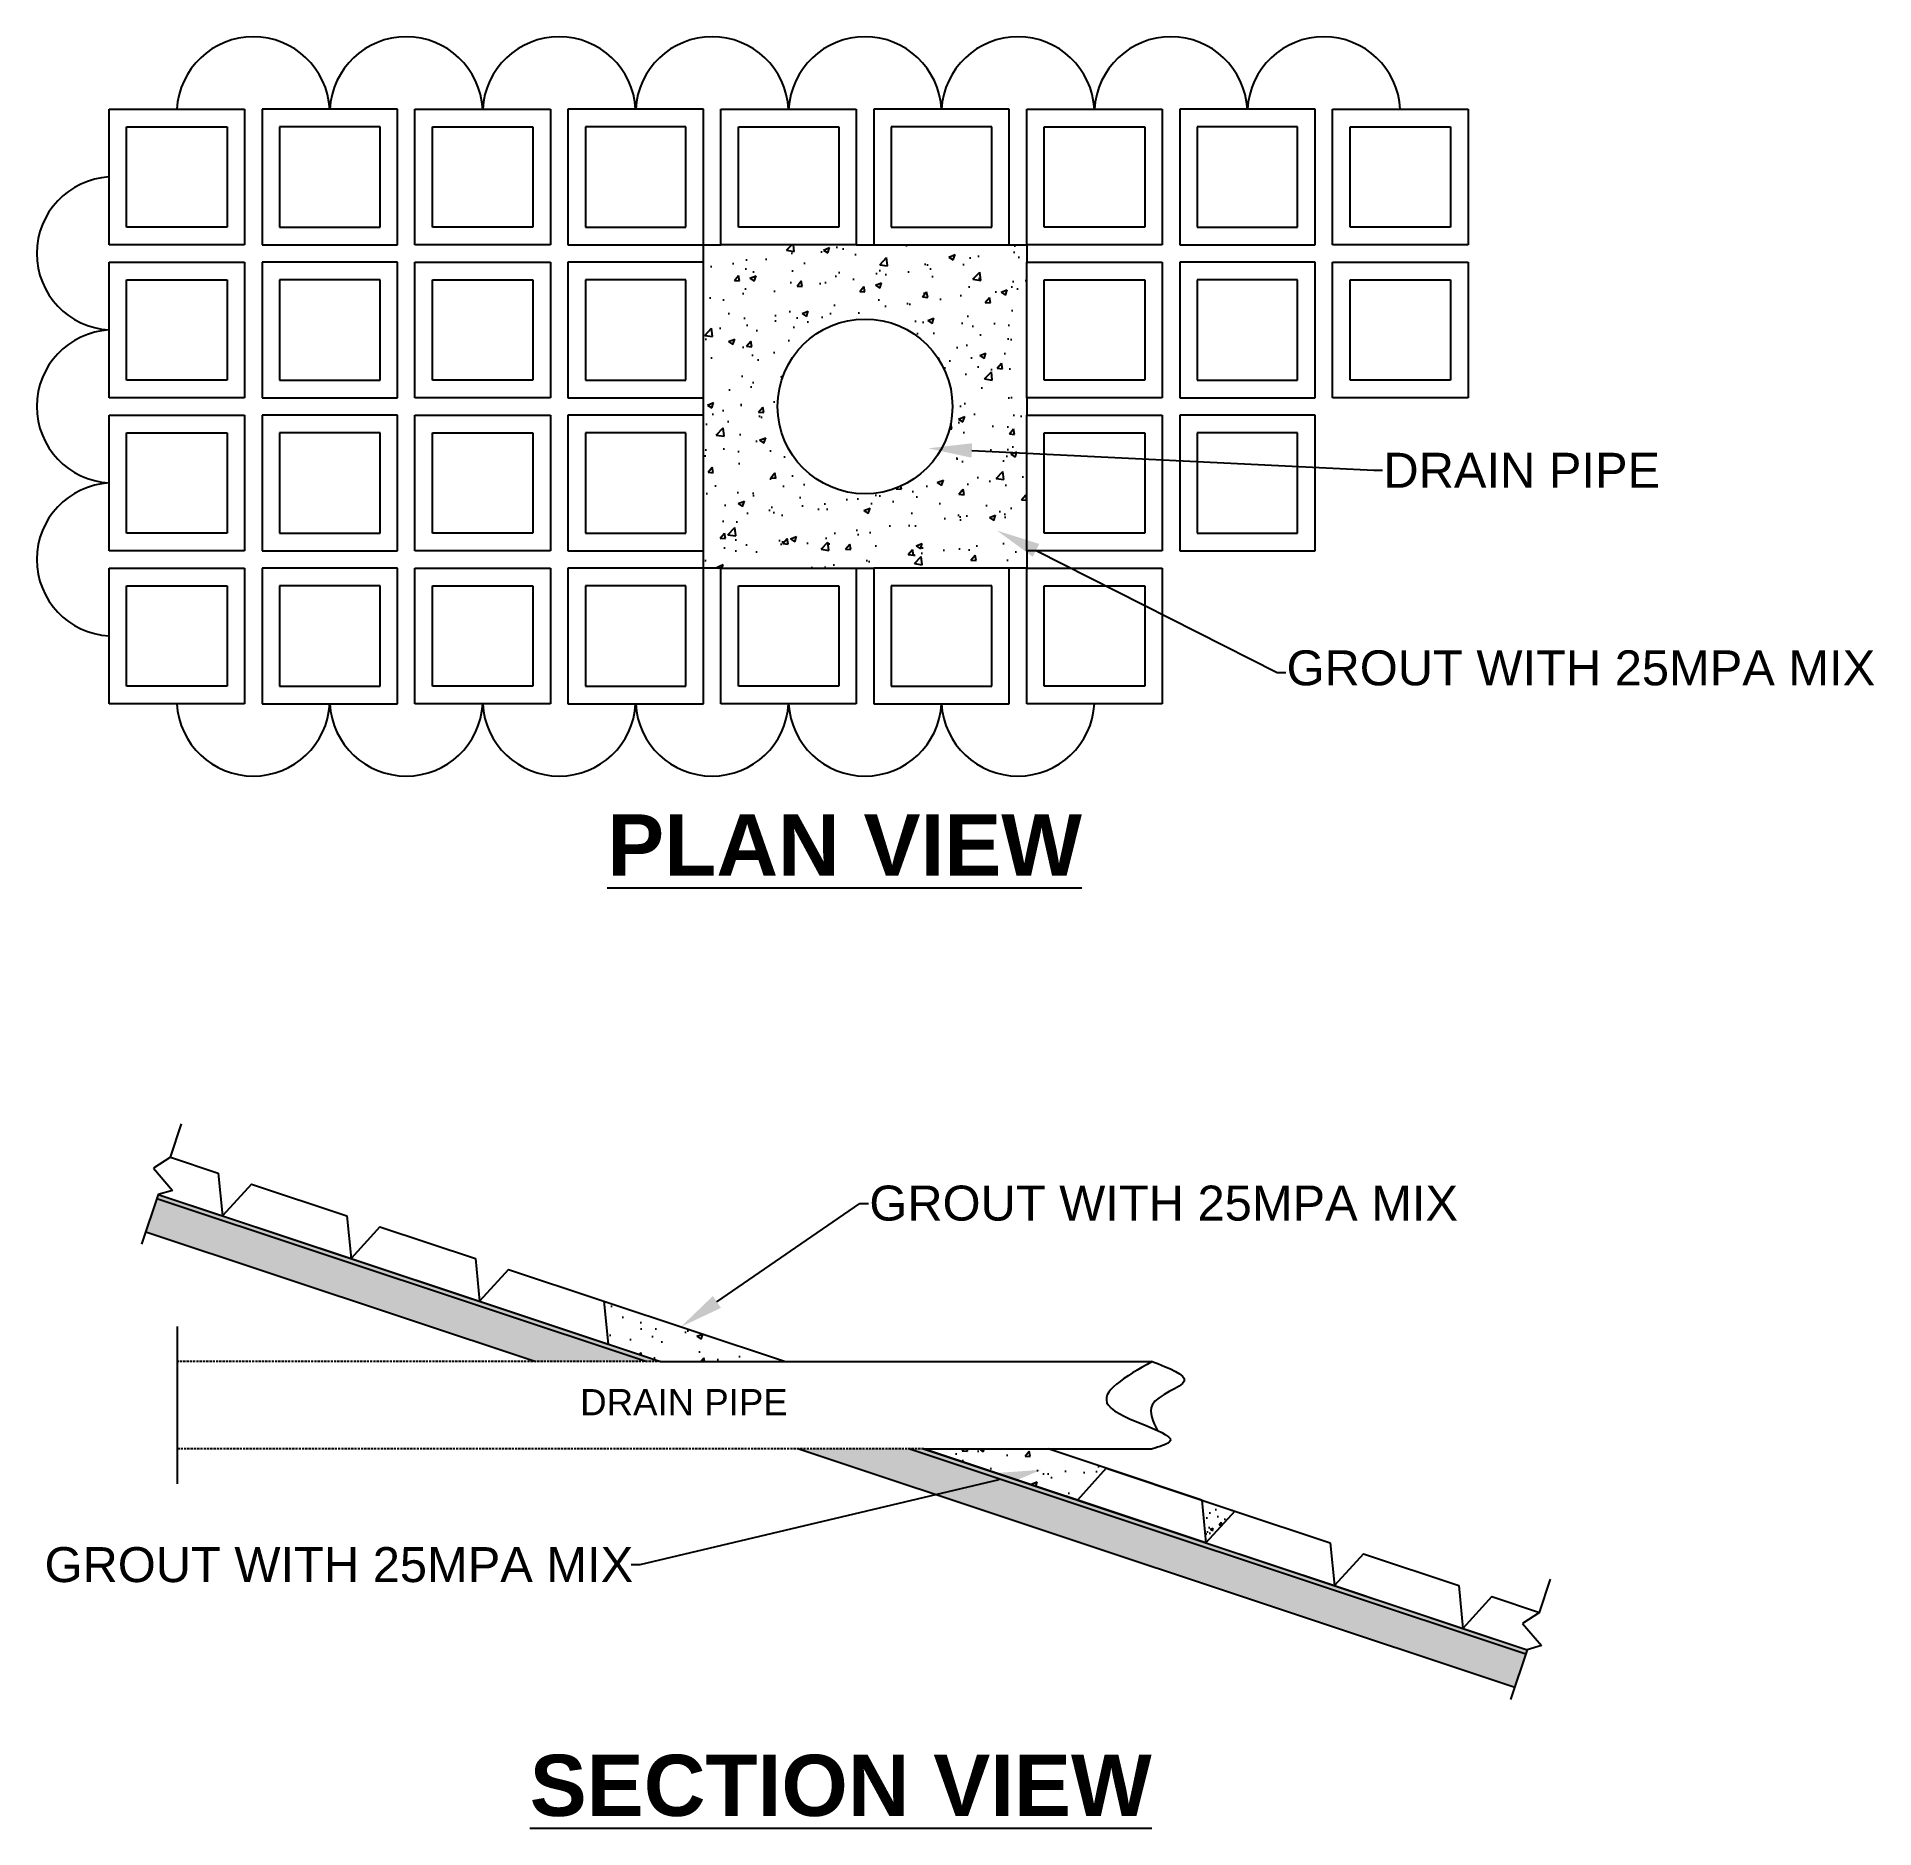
# Model space of a CAD drawing. Header units: inches. Extents: x 2 to 213, y -125 to 80.
import ezdxf
from ezdxf import colors
from ezdxf.entities.mleader import LeaderData, LeaderLine
from ezdxf.math import Vec2, Vec3

# ---------------------------------------------------------------- set-up
doc = ezdxf.new("R2010")
doc.units = ezdxf.units.IN
doc.header["$MEASUREMENT"] = 0
doc.linetypes.add('HIDDEN', pattern=[0.375, 0.25, -0.125])
doc.styles.get("Standard").update_dxf_attribs({"font": 'arial.ttf'})

msp = doc.modelspace()

# ---------------------------------------------------------------- hatches: boundary and pattern name
h = msp.add_hatch()
h.set_pattern_fill('AR-CONC', color=256)
h.paths.add_polyline_path([(115.6, 54.12), (115.6, 56.12), (113.6, 56.12), (98.1, 56.12), (96.1, 56.12), (80.6, 56.12), (78.6, 56.12), (78.6, 54.12), (78.6, 38.62), (78.6, 36.62), (78.6, 21.12), (78.6, 19.12), (80.6, 19.12), (96.1, 19.12), (98.1, 19.12), (113.6, 19.12), (115.6, 19.12), (115.6, 21.12), (115.6, 36.62), (115.6, 38.62)])
h.paths.add_polyline_path([(107.1, 37.62, -1), (87.1, 37.62, -1)], flags=16)
h = msp.add_hatch()
h.set_pattern_fill('ANSI38', color=256, scale=5)
h.set_pattern_definition([(45, (8.86565, -23.5228), (-0.4419417, 0.4419417), []), (135, (8.86565, -23.5228), (-1.3258252, 0.4419417), [1.5625, -0.9375])])
h.paths.add_polyline_path([(16.21, -52.51), (16.05, -52.98), (72.13, -71.62), (73.71, -71.62)])
h.paths.add_polyline_path([(103.8, -81.62), (102.21, -81.62), (172.7, -105.05), (172.86, -104.58), (165.51, -102.14)])
h = msp.add_hatch()
h.set_pattern_fill('GRAVEL', color=256, scale=5)
h.set_pattern_definition([(228.01279, (12.46565, -18.5228), (-40, -45), [0.67268, -66.59544]), (184.96974, (12.01565, -19.0228), (60, 5), [1.15434, -114.27962]), (132.51045, (10.86565, -19.1228), (50, -55), [0.81394, -80.58016]), (267.27369, (8.91565, -20.3728), (5, 100), [1.05119, -104.06779]), (292.83365, (8.86565, -21.4228), (-25, 60), [1.030775, -102.046866]), (357.27369, (9.26565, -22.3728), (-100, 5), [1.05119, -104.06779]), (37.69424, (10.31565, -22.4228), (-65, -50), [1.390145, -137.62424]), (72.25533, (11.41565, -21.5728), (35, 110), [1.31244, -129.93161]), (121.42957, (11.81565, -20.3228), (-40, 65), [1.05475, -104.420366]), (175.23636, (11.26565, -19.4228), (55, -5), [1.20416, -59.00381]), (222.39744, (10.06565, -19.3228), (-60, -55), [1.55724, -154.166875]), (138.81407, (13.86565, -20.4228), (-35, 30), [0.5315, -52.61922]), (171.46923, (13.46565, -20.0728), (65, -10), [1.011185, -100.10756]), (225, (12.4657, -19.9228), (-6e-16, -5), [0.7071, -6.36396]), (203.1986, (12.11565, -19.3228), (25, 10), [0.38079, -37.69808]), (291.8014, (11.76565, -19.4728), (-5, 15), [0.53851, -26.38731]), (30.96376, (11.96565, -19.9728), (15, 10), [0.87464, -28.28011]), (161.5651, (12.7157, -19.5228), (10, -5), [0.63245, -15.17893]), (16.38954, (8.86565, -19.4728), (50, 15), [0.886, -87.71423]), (70.34618, (9.71565, -19.2228), (-20, -55), [0.743305, -73.58704]), (293.1986, (12.71565, -18.5228), (-10, 25), [0.76158, -37.31729]), (343.61046, (13.01565, -19.2228), (-50, 15), [0.886, -87.71423]), (339.44395, (8.86565, -22.5728), (-25, 10), [0.8544, -41.86562]), (294.77514, (9.66565, -22.8728), (-25, 55), [0.71589, -70.87322]), (66.8014, (12.76565, -23.5228), (10, 25), [0.76158, -37.31729]), (17.35402, (13.06565, -22.8228), (-65, -20), [0.838155, -82.97712]), (69.44395, (10.31565, -23.5228), (-10, -25), [0.4272, -42.29282]), (101.30993, (12.4657, -23.5228), (-5, 20), [0.25495, -25.24015]), (165.96376, (12.4157, -23.2728), (15, -5), [1.03077, -19.58475]), (186.009, (11.41565, -23.0228), (50, 5), [0.95525, -94.56962]), (303.6901, (11.9657, -20.4228), (-5, 10), [0.72111, -17.30665]), (353.15723, (12.36565, -21.0228), (85, -10), [1.25897, -124.63781]), (60.9454, (13.61565, -21.1728), (-20, -35), [0.51478, -50.96337]), (90, (13.8657, -20.723), (-5, 5), [0.3, -4.7]), (120.25644, (11.31565, -22.8728), (20, -35), [0.69462, -68.7676]), (48.01279, (10.96565, -22.2728), (40, 45), [1.34536, -65.92276]), (0, (11.8657, -21.273), (5, 5), [1.3, -3.7]), (325.30485, (13.16565, -21.2728), (50, -35), [0.79057, -78.26637]), (254.0546, (13.81565, -21.7228), (-5, -20), [0.72801, -35.67254]), (207.64598, (13.61565, -22.4228), (-95, -50), [1.185325, -117.34737]), (175.42608, (12.56565, -22.9728), (-65, 5), [1.253995, -124.14537])])
h.paths.add_polyline_path([(16.05, -52.98), (14.79, -56.78), (59.44, -71.62), (72.13, -71.62)])
h.paths.add_polyline_path([(102.21, -81.62), (89.53, -81.62), (171.44, -108.85), (172.7, -105.05)])
h = msp.add_hatch()
h.set_pattern_fill('AR-CONC', color=256)
h.set_pattern_definition([(50, (33.9586, -23.523), (7.1726, -0.62752), [0.75, -8.25]), (355, (33.9586, -23.523), (-1.3875, 7.5219), [0.6, -6.6]), (100.4514, (34.556, -23.575), (5.7851, 6.8944), [0.6374, -7.0114]), (46.184, (33.959, -21.523), (10.6724, -1.6552), [1.125, -12.375]), (96.636, (34.848, -21.661), (9.3466, 9.7412), [0.9561, -10.5171]), (351.184, (33.959, -21.523), (9.3466, 9.7412), [0.9, -9.9]), (21, (34.9586, -22.023), (5.96907, -4.0262), [0.75, -8.25]), (326, (34.9586, -22.023), (2.43315, 7.2515), [0.6, -6.6]), (71.4514, (35.456, -22.358), (8.40222, 3.2253), [0.6374, -7.0114]), (37.5, (33.9586, -23.5228), (0.1216, 3.32894), [0, -6.52, 0, -6.7, 0, -6.625]), (7.5, (33.9586, -23.5228), (2.6307, 3.94412), [0, -3.82, 0, -6.37, 0, -2.525]), (327.5, (31.7286, -23.5228), (5.338224, -0.22555), [0, -2.5, 0, -7.8, 0, -10.35]), (317.5, (30.7286, -23.523), (5.83186, 1.00105), [0, -3.25, 0, -5.18, 0, -7.35])])
h.paths.add_polyline_path([(73.71, -71.62), (87.98, -71.62), (67.22, -64.72), (67.69, -69.62)])
h.paths.add_polyline_path([(121.39, -87.47), (124.7, -83.83), (118.06, -81.62), (103.8, -81.62)])
h = msp.add_hatch()
h.set_pattern_fill('AR-CONC', color=256, scale=0.5)
h.set_pattern_definition([(50, (8.8657, -23.5228), (3.5863, -0.31376), [0.375, -4.125]), (355, (8.8657, -23.5228), (-0.69376, 3.76096), [0.3, -3.3]), (100.4514, (9.1645, -23.549), (2.892544, 3.4472), [0.3187, -3.50571]), (46.1842, (8.8657, -22.523), (5.33621, -0.8276), [0.5625, -6.1875]), (96.6356, (9.3103, -22.592), (4.67331, 4.8706), [0.47805, -5.25857]), (351.184, (8.8657, -22.523), (4.6733, 4.8706), [0.45, -4.95]), (21, (9.3657, -22.7728), (2.984535, -2.013094), [0.375, -4.125]), (326, (9.3657, -22.7728), (1.21658, 3.62575), [0.3, -3.3]), (71.4514, (9.6144, -22.9406), (4.20111, 1.612656), [0.3187, -3.50571]), (37.5, (8.8657, -23.5228), (0.060799, 1.664469), [0, -3.26, 0, -3.35, 0, -3.3125]), (7.5, (8.8657, -23.5228), (1.315348, 1.972059), [0, -1.91, 0, -3.185, 0, -1.2625]), (327.5, (7.7507, -23.5228), (2.669112, -0.112774), [0, -1.25, 0, -3.9, 0, -5.175]), (317.5, (7.2507, -23.5228), (2.91593, 0.500525), [0, -1.625, 0, -2.59, 0, -3.675])])
h.paths.add_polyline_path([(139.41, -88.72), (135.62, -87.46), (136.09, -92.36)])

# ---------------------------------------------------------------- linework, layer by layer
for p, q in [((10.6, 71.62), (26.1, 71.62)), ((10.6, 56.12), (10.6, 71.62)), ((26.1, 71.62), (26.1, 56.12)), ((43.6, 71.62), (28.1, 71.62)), ((28.1, 71.62), (28.1, 56.12)), ((43.6, 56.12), (43.6, 71.62)), ((45.6, 71.62), (61.1, 71.62)), ((45.6, 56.12), (45.6, 71.62)), ((61.1, 71.62), (61.1, 56.12)), ((78.6, 71.62), (63.1, 71.62)), ((63.1, 71.62), (63.1, 56.12)), ((78.6, 56.12), (78.6, 71.62)), ((80.6, 71.62), (96.1, 71.62)), ((80.6, 56.12), (80.6, 71.62)), ((96.1, 71.62), (96.1, 56.12)), ((113.6, 71.62), (98.1, 71.62)), ((98.1, 71.62), (98.1, 56.12)), ((113.6, 56.12), (113.6, 71.62)), ((115.6, 71.62), (131.1, 71.62)), ((115.6, 56.12), (115.6, 71.62)), ((131.1, 71.62), (131.1, 56.12)), ((148.6, 71.62), (133.1, 71.62)), ((133.1, 71.62), (133.1, 56.12)), ((148.6, 56.12), (148.6, 71.62)), ((150.6, 71.62), (166.1, 71.62)), ((150.6, 56.12), (150.6, 71.62)), ((166.1, 71.62), (166.1, 56.12)), ((12.6, 69.62), (24.1, 69.62)), ((12.6, 58.12), (12.6, 69.62)), ((24.1, 69.62), (24.1, 58.12)), ((41.6, 69.62), (30.1, 69.62)), ((30.1, 69.62), (30.1, 58.12)), ((41.6, 58.12), (41.6, 69.62)), ((47.6, 69.62), (59.1, 69.62)), ((47.6, 58.12), (47.6, 69.62)), ((59.1, 69.62), (59.1, 58.12)), ((76.6, 69.62), (65.1, 69.62)), ((65.1, 69.62), (65.1, 58.12)), ((76.6, 58.12), (76.6, 69.62)), ((82.6, 69.62), (94.1, 69.62)), ((82.6, 58.12), (82.6, 69.62)), ((94.1, 69.62), (94.1, 58.12)), ((111.6, 69.62), (100.1, 69.62)), ((100.1, 69.62), (100.1, 58.12)), ((111.6, 58.12), (111.6, 69.62)), ((117.6, 69.62), (129.1, 69.62)), ((117.6, 58.12), (117.6, 69.62)), ((129.1, 69.62), (129.1, 58.12)), ((146.6, 69.62), (135.1, 69.62)), ((135.1, 69.62), (135.1, 58.12)), ((146.6, 58.12), (146.6, 69.62)), ((152.6, 69.62), (164.1, 69.62)), ((152.6, 58.12), (152.6, 69.62)), ((164.1, 69.62), (164.1, 58.12)), ((24.1, 58.12), (12.6, 58.12)), ((30.1, 58.12), (41.6, 58.12)), ((59.1, 58.12), (47.6, 58.12)), ((65.1, 58.12), (76.6, 58.12)), ((94.1, 58.12), (82.6, 58.12)), ((100.1, 58.12), (111.6, 58.12)), ((129.1, 58.12), (117.6, 58.12)), ((135.1, 58.12), (146.6, 58.12)), ((164.1, 58.12), (152.6, 58.12)), ((26.1, 56.12), (10.6, 56.12)), ((28.1, 56.12), (43.6, 56.12)), ((61.1, 56.12), (45.6, 56.12)), ((63.1, 56.12), (78.6, 56.12)), ((78.6, 54.12), (78.6, 56.12)), ((78.6, 56.12), (80.6, 56.12)), ((96.1, 56.12), (80.6, 56.12)), ((96.1, 56.12), (98.1, 56.12)), ((98.1, 56.12), (113.6, 56.12)), ((113.6, 56.12), (115.6, 56.12)), ((131.1, 56.12), (115.6, 56.12)), ((115.6, 56.12), (115.6, 54.12)), ((133.1, 56.12), (148.6, 56.12)), ((166.1, 56.12), (150.6, 56.12)), ((10.6, 54.12), (26.1, 54.12)), ((10.6, 38.62), (10.6, 54.12)), ((26.1, 54.12), (26.1, 38.62)), ((43.6, 54.12), (28.1, 54.12)), ((28.1, 54.12), (28.1, 38.62)), ((43.6, 38.62), (43.6, 54.12)), ((45.6, 54.12), (61.1, 54.12)), ((45.6, 38.62), (45.6, 54.12)), ((61.1, 54.12), (61.1, 38.62)), ((78.6, 54.12), (63.1, 54.12)), ((63.1, 54.12), (63.1, 38.62)), ((78.6, 38.62), (78.6, 54.12)), ((115.6, 54.12), (131.1, 54.12)), ((115.6, 38.62), (115.6, 54.12)), ((131.1, 54.12), (131.1, 38.62)), ((148.6, 54.12), (133.1, 54.12)), ((133.1, 54.12), (133.1, 38.62)), ((148.6, 38.62), (148.6, 54.12)), ((150.6, 54.12), (166.1, 54.12)), ((150.6, 38.62), (150.6, 54.12)), ((166.1, 54.12), (166.1, 38.62)), ((12.6, 52.12), (24.1, 52.12)), ((12.6, 40.62), (12.6, 52.12)), ((24.1, 52.12), (24.1, 40.62)), ((41.6, 52.12), (30.1, 52.12)), ((30.1, 52.12), (30.1, 40.62)), ((41.6, 40.62), (41.6, 52.12)), ((47.6, 52.12), (59.1, 52.12)), ((47.6, 40.62), (47.6, 52.12)), ((59.1, 52.12), (59.1, 40.62)), ((76.6, 52.12), (65.1, 52.12)), ((65.1, 52.12), (65.1, 40.62)), ((76.6, 40.62), (76.6, 52.12)), ((117.6, 52.12), (129.1, 52.12)), ((117.6, 40.62), (117.6, 52.12)), ((129.1, 52.12), (129.1, 40.62)), ((146.6, 52.12), (135.1, 52.12)), ((135.1, 52.12), (135.1, 40.62)), ((146.6, 40.62), (146.6, 52.12)), ((152.6, 52.12), (164.1, 52.12)), ((152.6, 40.62), (152.6, 52.12)), ((164.1, 52.12), (164.1, 40.62)), ((24.1, 40.62), (12.6, 40.62)), ((30.1, 40.62), (41.6, 40.62)), ((59.1, 40.62), (47.6, 40.62)), ((65.1, 40.62), (76.6, 40.62)), ((129.1, 40.62), (117.6, 40.62)), ((135.1, 40.62), (146.6, 40.62)), ((164.1, 40.62), (152.6, 40.62)), ((26.1, 38.62), (10.6, 38.62)), ((28.1, 38.62), (43.6, 38.62)), ((61.1, 38.62), (45.6, 38.62)), ((63.1, 38.62), (78.6, 38.62)), ((78.6, 36.62), (78.6, 38.62)), ((131.1, 38.62), (115.6, 38.62)), ((115.6, 38.62), (115.6, 36.62)), ((133.1, 38.62), (148.6, 38.62)), ((166.1, 38.62), (150.6, 38.62)), ((10.6, 36.62), (26.1, 36.62)), ((10.6, 21.12), (10.6, 36.62)), ((26.1, 36.62), (26.1, 21.12)), ((43.6, 36.62), (28.1, 36.62)), ((28.1, 36.62), (28.1, 21.12)), ((43.6, 21.12), (43.6, 36.62)), ((45.6, 36.62), (61.1, 36.62)), ((45.6, 21.12), (45.6, 36.62)), ((61.1, 36.62), (61.1, 21.12)), ((78.6, 36.62), (63.1, 36.62)), ((63.1, 36.62), (63.1, 21.12)), ((78.6, 21.12), (78.6, 36.62)), ((115.6, 36.62), (131.1, 36.62)), ((115.6, 21.12), (115.6, 36.62)), ((131.1, 36.62), (131.1, 21.12)), ((148.6, 36.62), (133.1, 36.62)), ((133.1, 36.62), (133.1, 21.12)), ((148.6, 21.12), (148.6, 36.62)), ((12.6, 34.62), (24.1, 34.62)), ((12.6, 23.12), (12.6, 34.62)), ((24.1, 34.62), (24.1, 23.12)), ((41.6, 34.62), (30.1, 34.62)), ((30.1, 34.62), (30.1, 23.12)), ((41.6, 23.12), (41.6, 34.62)), ((47.6, 34.62), (59.1, 34.62)), ((47.6, 23.12), (47.6, 34.62)), ((59.1, 34.62), (59.1, 23.12)), ((76.6, 34.62), (65.1, 34.62)), ((65.1, 34.62), (65.1, 23.12)), ((76.6, 23.12), (76.6, 34.62)), ((117.6, 34.62), (129.1, 34.62)), ((117.6, 23.12), (117.6, 34.62)), ((129.1, 34.62), (129.1, 23.12)), ((146.6, 34.62), (135.1, 34.62)), ((135.1, 34.62), (135.1, 23.12)), ((146.6, 23.12), (146.6, 34.62)), ((26.1, 21.12), (10.6, 21.12)), ((24.1, 23.12), (12.6, 23.12)), ((28.1, 21.12), (43.6, 21.12)), ((30.1, 23.12), (41.6, 23.12)), ((61.1, 21.12), (45.6, 21.12)), ((59.1, 23.12), (47.6, 23.12)), ((63.1, 21.12), (78.6, 21.12)), ((65.1, 23.12), (76.6, 23.12)), ((78.6, 19.12), (78.6, 21.12)), ((131.1, 21.12), (115.6, 21.12)), ((115.6, 21.12), (115.6, 19.12)), ((129.1, 23.12), (117.6, 23.12)), ((133.1, 21.12), (148.6, 21.12)), ((135.1, 23.12), (146.6, 23.12)), ((10.6, 19.12), (26.1, 19.12)), ((10.6, 3.62), (10.6, 19.12)), ((26.1, 19.12), (26.1, 3.62)), ((43.6, 19.12), (28.1, 19.12)), ((28.1, 19.12), (28.1, 3.62)), ((43.6, 3.62), (43.6, 19.12)), ((45.6, 19.12), (61.1, 19.12)), ((45.6, 3.62), (45.6, 19.12)), ((61.1, 19.12), (61.1, 3.62)), ((78.6, 19.12), (63.1, 19.12)), ((63.1, 19.12), (63.1, 3.62)), ((78.6, 3.62), (78.6, 19.12)), ((80.6, 19.12), (78.6, 19.12)), ((80.6, 19.12), (96.1, 19.12)), ((80.6, 3.62), (80.6, 19.12)), ((96.1, 19.12), (96.1, 3.62)), ((96.1, 19.12), (98.1, 19.12)), ((113.6, 19.12), (98.1, 19.12)), ((98.1, 19.12), (98.1, 3.62)), ((113.6, 3.62), (113.6, 19.12)), ((115.6, 19.12), (113.6, 19.12)), ((115.6, 19.12), (131.1, 19.12)), ((115.6, 3.62), (115.6, 19.12)), ((131.1, 19.12), (131.1, 3.62)), ((12.6, 17.12), (24.1, 17.12)), ((12.6, 5.62), (12.6, 17.12)), ((24.1, 17.12), (24.1, 5.62)), ((41.6, 17.12), (30.1, 17.12)), ((30.1, 17.12), (30.1, 5.62)), ((41.6, 5.62), (41.6, 17.12)), ((47.6, 17.12), (59.1, 17.12)), ((47.6, 5.62), (47.6, 17.12)), ((59.1, 17.12), (59.1, 5.62)), ((76.6, 17.12), (65.1, 17.12)), ((65.1, 17.12), (65.1, 5.62)), ((76.6, 5.62), (76.6, 17.12)), ((82.6, 17.12), (94.1, 17.12)), ((82.6, 5.62), (82.6, 17.12)), ((94.1, 17.12), (94.1, 5.62)), ((111.6, 17.12), (100.1, 17.12)), ((100.1, 17.12), (100.1, 5.62)), ((111.6, 5.62), (111.6, 17.12)), ((117.6, 17.12), (129.1, 17.12)), ((117.6, 5.62), (117.6, 17.12)), ((129.1, 17.12), (129.1, 5.62)), ((24.1, 5.62), (12.6, 5.62)), ((30.1, 5.62), (41.6, 5.62)), ((59.1, 5.62), (47.6, 5.62)), ((65.1, 5.62), (76.6, 5.62)), ((94.1, 5.62), (82.6, 5.62)), ((100.1, 5.62), (111.6, 5.62)), ((129.1, 5.62), (117.6, 5.62)), ((26.1, 3.62), (10.6, 3.62)), ((28.1, 3.62), (43.6, 3.62)), ((61.1, 3.62), (45.6, 3.62)), ((63.1, 3.62), (78.6, 3.62)), ((96.1, 3.62), (80.6, 3.62)), ((98.1, 3.62), (113.6, 3.62)), ((131.1, 3.62), (115.6, 3.62)), ((17.63, -48.24), (18.89, -44.45)), ((17.63, -48.24), (15.66, -49.5)), ((17.63, -48.24), (23.09, -50.06)), ((15.66, -49.5), (17.86, -52.05)), ((23.09, -50.06), (23.57, -54.96)), ((16.21, -52.51), (14.31, -58.2)), ((17.86, -52.05), (16.21, -52.51)), ((16.21, -52.51), (23.57, -54.96)), ((16.21, -52.51), (73.71, -71.62)), ((26.89, -51.32), (23.57, -54.96)), ((26.89, -51.32), (37.8, -54.94)), ((16.05, -52.98), (72.13, -71.62)), ((23.57, -54.96), (38.28, -59.85)), ((37.8, -54.94), (38.28, -59.85)), ((41.59, -56.21), (38.28, -59.85)), ((41.59, -56.21), (52.51, -59.83)), ((14.79, -56.78), (59.44, -71.62)), ((38.28, -59.85), (52.99, -64.73)), ((52.51, -59.83), (52.99, -64.73)), ((56.3, -61.09), (52.99, -64.73)), ((56.3, -61.09), (87.98, -71.62)), ((52.99, -64.73), (67.69, -69.62)), ((52.99, -64.73), (73.71, -71.62)), ((67.22, -64.72), (67.69, -69.62)), ((18.37, -67.62), (18.37, -85.62)), ((73.71, -71.62), (129.94, -71.62)), ((89.53, -81.62), (171.44, -108.85)), ((102.21, -81.62), (172.7, -105.05)), ((103.8, -81.62), (129.94, -81.62)), ((136.09, -92.36), (103.8, -81.62)), ((103.8, -81.62), (172.86, -104.58)), ((124.7, -83.83), (118.06, -81.62)), ((124.7, -83.83), (121.39, -87.47)), ((124.7, -83.83), (135.62, -87.46)), ((135.62, -87.46), (124.7, -83.83)), ((121.39, -87.47), (136.09, -92.36)), ((135.62, -87.46), (136.09, -92.36)), ((135.62, -87.46), (139.41, -88.72)), ((139.41, -88.72), (136.09, -92.36)), ((139.41, -88.72), (150.33, -92.35)), ((136.09, -92.36), (150.8, -97.25)), ((150.33, -92.35), (150.8, -97.25)), ((154.12, -93.61), (150.8, -97.25)), ((154.12, -93.61), (165.03, -97.24)), ((174.29, -100.31), (175.55, -96.52)), ((150.8, -97.25), (165.51, -102.14)), ((165.03, -97.24), (165.51, -102.14)), ((168.83, -98.5), (165.51, -102.14)), ((168.83, -98.5), (174.29, -100.31)), ((174.29, -100.31), (172.32, -101.57)), ((165.51, -102.14), (172.86, -104.58)), ((172.32, -101.57), (174.52, -104.12)), ((172.86, -104.58), (170.97, -110.27)), ((174.52, -104.12), (172.86, -104.58))]:
    msp.add_line(p, q)
at = {"linetype": 'HIDDEN'}
for p, q in [((73.71, -71.62), (18.37, -71.62)), ((103.8, -81.62), (18.37, -81.62))]:
    msp.add_line(p, q, dxfattribs=at)
msp.add_circle((97.1, 37.62), 10)
for centre, start, end in [((27.1, 71.14), 3.1333, 176.8667), ((44.6, 71.14), 3.1333, 176.8667), ((62.1, 71.14), 3.1333, 176.8667), ((79.6, 71.14), 3.1333, 176.8667), ((97.1, 71.14), 3.1333, 176.8667), ((114.6, 71.14), 3.1333, 176.8667), ((132.1, 71.14), 3.1333, 176.8667), ((149.6, 71.14), 3.1333, 176.8667), ((11.08, 55.12), 93.1333, 266.8667), ((11.08, 37.62), 93.1333, 266.8667), ((11.08, 20.12), 93.1333, 266.8667), ((27.1, 4.1), 183.1333, 356.8667), ((44.6, 4.1), 183.1333, 356.8667), ((62.1, 4.1), 183.1333, 356.8667), ((79.6, 4.1), 183.1333, 356.8667), ((97.1, 4.1), 183.1333, 356.8667), ((114.6, 4.1), 183.1333, 356.8667)]:
    msp.add_arc(centre, 8.76, start, end)
for points in [[(129.94, -71.62), (124.94, -76.62), (131.91, -80.85), (129.94, -81.62)], [(129.94, -71.62), (133.63, -73.85), (129.94, -76.62), (130.57, -79.52)]]:
    msp.add_spline(points, degree=3)

# ---------------------------------------------------------------- texts
at = {"attachment_point": 1}
for s, width, insert, char_height in [('{\\fArial|b1|i0|c0|p34;\\LPLAN VIEW}', 63.2577, (67.59, -9.04), 7), ('DRAIN PIPE', 26.6921, (64.5, -74.77), 3), ('{\\fArial|b1|i0|c0|p34;\\LSECTION VIEW}', 84.8899, (58.73, -116.6), 7)]:
    msp.add_mtext_dynamic_manual_height_columns(s, width=width, gutter_width=1, heights=[0], dxfattribs=dict(at, insert=insert, char_height=char_height))

# ---------------------------------------------------------------- leaders
ml = msp.add_multileader_mtext('Standard')
ml.set_content('DRAIN PIPE', color=256)
ml.set_leader_properties()
ml.build(insert=Vec2(0, 0))
ml.multileader.update_dxf_attribs({"dogleg_length": 1, "arrow_head_size": 5})
ctx = ml.context
ctx.base_point, ctx.arrow_head_size, ctx.landing_gap_size, ctx.plane_origin = Vec3(156.32, 30.32), 5, 0.09, Vec3(104.32, 32.83)
notes = []
notes.append((ctx, [(0, (1, 1, 0), (155.32, 30.32), (1, 0), 1, [(0, [(104.32, 32.83)], 0, [])])]))
ctx.mtext.insert, ctx.mtext.flow_direction = Vec3(156.41, 32.32), 5
ml = msp.add_multileader_mtext('Standard')
ml.set_content('{\\H0.8x;GROUT WITH 25MPA MIX}', color=256)
ml.set_leader_properties()
ml.build(insert=Vec2(0, 0))
ml.multileader.update_dxf_attribs({"dogleg_length": 1, "arrow_head_size": 5})
ctx = ml.context
ctx.base_point, ctx.char_height, ctx.arrow_head_size, ctx.landing_gap_size, ctx.plane_origin = Vec3(145.24, 7.19), 5, 5, 0.09, Vec3(112.2, 23.42)
notes.append((ctx, [(0, (1, 1, 0), (144.24, 7.19), (1, 0), 1, [(0, [(112.2, 23.42)], 0, [])])]))
ctx.mtext.insert, ctx.mtext.flow_direction = Vec3(145.33, 9.72), 5
ml = msp.add_multileader_mtext('Standard')
ml.set_content('GROUT WITH 25MPA MIX', color=256)
ml.set_leader_properties()
ml.build(insert=Vec2(0, 0))
ml.multileader.update_dxf_attribs({"dogleg_length": 1, "arrow_head_size": 5})
ctx = ml.context
ctx.base_point, ctx.arrow_head_size, ctx.landing_gap_size, ctx.plane_origin = Vec3(97.5, -53.53), 5, 0.09, Vec3(76.03, -67.65)
notes.append((ctx, [(0, (1, 1, 0), (96.5, -53.53), (1, 0), 1, [(0, [(76.03, -67.65)], 0, [])])]))
ctx.mtext.insert, ctx.mtext.flow_direction = Vec3(97.59, -51.5), 5
ml = msp.add_multileader_mtext('Standard')
ml.set_content('GROUT WITH 25MPA MIX', color=256)
ml.set_leader_properties()
ml.build(insert=Vec2(0, 0))
ml.multileader.update_dxf_attribs({"dogleg_length": 1, "arrow_head_size": 5})
ctx = ml.context
ctx.base_point, ctx.arrow_head_size, ctx.landing_gap_size, ctx.plane_origin = Vec3(3.12, -94.88), 5, 0.09, Vec3(114.48, -85.17)
notes.append((ctx, [(0, (1, 1, 0), (71.33, -94.88), (-1, 0), 1, [(0, [(117.27, -84.01)], 0, [])])]))
ctx.mtext.insert, ctx.mtext.flow_direction = Vec3(3.21, -92.85), 5
for ctx, leaders in notes:
    for number, flags, end, landing, length, lines in leaders:
        leader = LeaderData()
        leader.index, (leader.has_last_leader_line, leader.has_dogleg_vector, leader.attachment_direction) = number, flags
        leader.last_leader_point, leader.dogleg_vector, leader.dogleg_length = Vec3(end), Vec3(landing), length
        for number, points, colour, breaks in lines:
            line = LeaderLine()
            line.index, line.vertices, line.color, line.breaks = number, Vec3.list(points), colors.encode_raw_color(colour), breaks
            leader.lines.append(line)
        ctx.leaders.append(leader)

doc.saveas('drawing.dxf')
